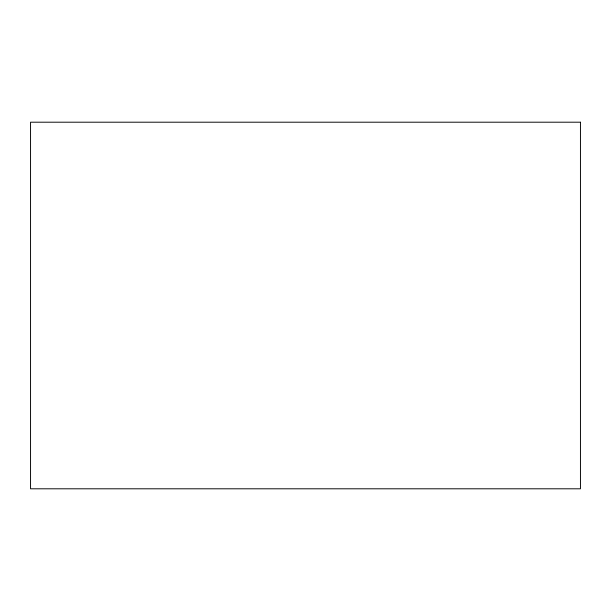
<?xml version="1.0" encoding="UTF-8"?>
<svg xmlns="http://www.w3.org/2000/svg" width="611" height="611" viewBox="0 0 611 611"><rect width="100%" height="100%" fill="white"/><g stroke="black" fill="none" stroke-linecap="round" stroke-linejoin="round"><path stroke-width="0.92" d="M580.45 122.2L30.55 122.2L30.55 488.8L580.45 488.8L580.45 122.2"/></g></svg>
